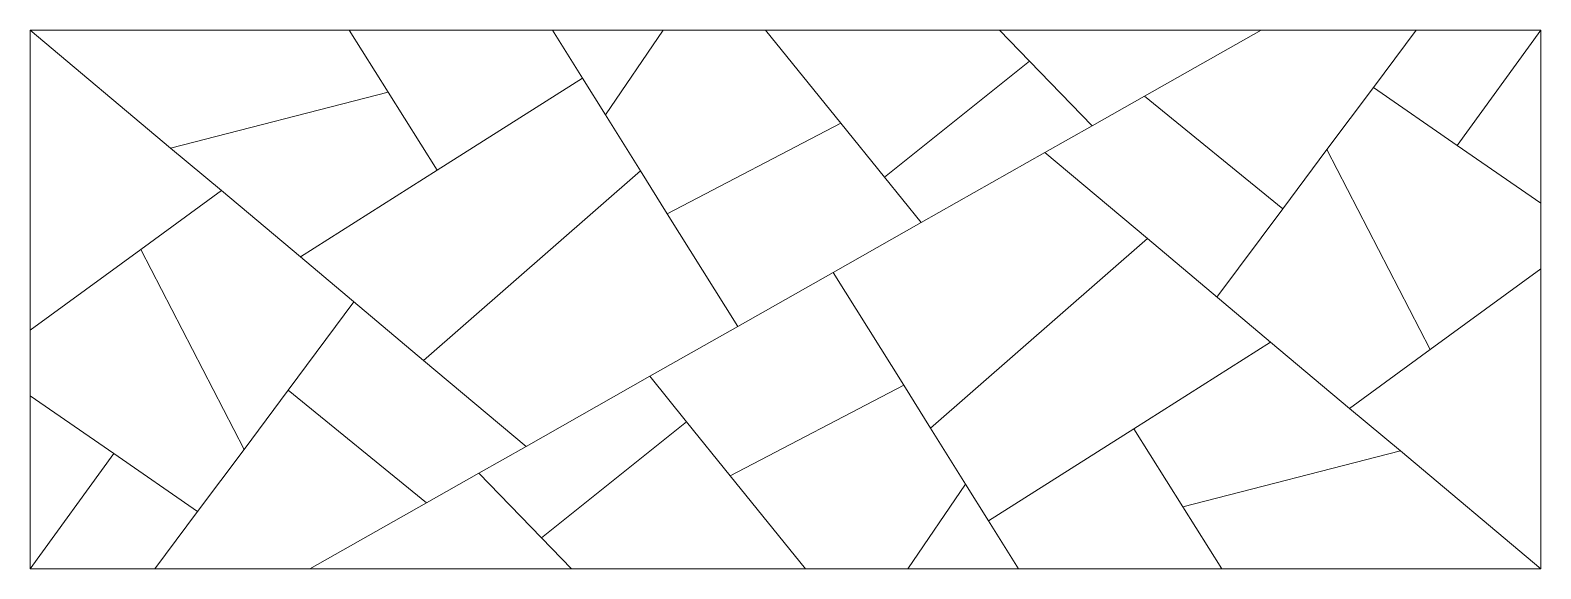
# Model space of a CAD drawing. Header units: millimetres. Extents: x 0 to 66.1, y 0 to 23.6.
import ezdxf

# ---------------------------------------------------------------- set-up
doc = ezdxf.new("R2010")
doc.units = ezdxf.units.MM
doc.layers.add('Cut.1.First', color=2, linetype='Continuous', lineweight=5)

msp = doc.modelspace()

# ---------------------------------------------------------------- linework, layer by layer
at = {"layer": 'Cut.1.First'}
for p, q in [((0, 23.57), (0, 10.441)), ((13.952, 23.57), (0, 23.57)), ((0, 23.57), (6.145, 18.413)), ((22.85, 23.57), (13.952, 23.57)), ((15.655, 20.858), (13.952, 23.57)), ((27.695, 23.57), (22.85, 23.57)), ((24.166, 21.465), (22.85, 23.57)), ((27.695, 23.57), (25.165, 19.866)), ((32.174, 23.57), (27.695, 23.57)), ((42.41, 23.57), (32.174, 23.57)), ((35.468, 19.496), (32.174, 23.57)), ((53.856, 23.57), (42.41, 23.57)), ((43.722, 22.218), (42.41, 23.57)), ((48.756, 20.682), (53.856, 23.57)), ((60.634, 23.57), (53.856, 23.57)), ((60.634, 23.57), (58.766, 21.065)), ((66.092, 23.57), (60.634, 23.57)), ((66.092, 23.57), (62.429, 18.529)), ((66.092, 15.994), (66.092, 23.57)), ((43.722, 22.218), (37.378, 17.133)), ((46.47, 19.387), (43.722, 22.218)), ((17.803, 17.438), (24.166, 21.465)), ((24.166, 21.465), (25.165, 19.866)), ((6.145, 18.413), (15.655, 20.858)), ((17.803, 17.438), (15.655, 20.858)), ((46.47, 19.387), (48.756, 20.682)), ((54.808, 15.757), (48.756, 20.682)), ((58.766, 21.065), (56.737, 18.344)), ((62.429, 18.529), (58.766, 21.065)), ((25.165, 19.866), (26.695, 17.418)), ((27.869, 15.538), (35.468, 19.496)), ((35.468, 19.496), (37.378, 17.133)), ((44.393, 18.211), (46.47, 19.387)), ((66.092, 15.994), (62.429, 18.529)), ((8.366, 16.549), (6.145, 18.413)), ((38.983, 15.148), (44.393, 18.211)), ((48.877, 14.448), (44.393, 18.211)), ((56.737, 18.344), (54.808, 15.757)), ((61.247, 9.592), (56.737, 18.344)), ((11.819, 13.651), (17.803, 17.438)), ((17.214, 9.122), (26.695, 17.418)), ((26.695, 17.418), (27.869, 15.538)), ((8.366, 16.549), (4.844, 13.978)), ((8.366, 16.549), (11.819, 13.651)), ((37.378, 17.133), (38.983, 15.148)), ((66.092, 13.129), (66.092, 15.994)), ((27.869, 15.538), (30.955, 10.601)), ((51.925, 11.89), (54.808, 15.757)), ((35.137, 12.969), (38.983, 15.148)), ((4.844, 13.978), (0, 10.441)), ((4.844, 13.978), (9.354, 5.226)), ((48.877, 14.448), (39.397, 6.152)), ((54.273, 9.919), (48.877, 14.448)), ((11.819, 13.651), (17.214, 9.122)), ((30.955, 10.601), (35.137, 12.969)), ((38.222, 8.032), (35.137, 12.969)), ((61.247, 9.592), (66.092, 13.129)), ((66.092, 0), (66.092, 13.129)), ((14.166, 11.68), (11.283, 7.813)), ((27.108, 8.423), (30.955, 10.601)), ((0, 10.441), (0, 7.576)), ((54.273, 9.919), (48.289, 6.132)), ((57.726, 7.022), (54.273, 9.919)), ((57.726, 7.022), (61.247, 9.592)), ((17.214, 9.122), (21.698, 5.359)), ((27.108, 8.423), (21.698, 5.359)), ((28.713, 6.437), (27.108, 8.423)), ((38.222, 8.032), (30.624, 4.074)), ((39.397, 6.152), (38.222, 8.032)), ((0, 7.576), (3.663, 5.041)), ((0, 7.576), (0, 0)), ((9.354, 5.226), (11.283, 7.813)), ((11.283, 7.813), (17.336, 2.888)), ((57.726, 7.022), (59.947, 5.157)), ((22.369, 1.352), (28.713, 6.437)), ((30.624, 4.074), (28.713, 6.437)), ((40.927, 3.704), (39.397, 6.152)), ((48.289, 6.132), (41.926, 2.105)), ((48.289, 6.132), (50.437, 2.712)), ((19.622, 4.183), (21.698, 5.359)), ((0, 0), (3.663, 5.041)), ((3.663, 5.041), (7.326, 2.505)), ((7.326, 2.505), (9.354, 5.226)), ((59.947, 5.157), (50.437, 2.712)), ((66.092, 0), (59.947, 5.157)), ((19.622, 4.183), (17.336, 2.888)), ((19.622, 4.183), (22.369, 1.352)), ((30.624, 4.074), (33.917, 0)), ((38.397, 0), (40.927, 3.704)), ((41.926, 2.105), (40.927, 3.704)), ((12.236, 0), (17.336, 2.888)), ((50.437, 2.712), (52.14, 0)), ((5.458, 0), (7.326, 2.505)), ((41.926, 2.105), (43.242, 0)), ((22.369, 1.352), (23.681, 0)), ((0, 0), (5.458, 0)), ((5.458, 0), (12.236, 0)), ((12.236, 0), (23.681, 0)), ((23.681, 0), (33.917, 0)), ((33.917, 0), (38.397, 0)), ((38.397, 0), (43.242, 0)), ((43.242, 0), (52.14, 0)), ((52.14, 0), (66.092, 0))]:
    msp.add_line(p, q, dxfattribs=at)

doc.saveas('drawing.dxf')
